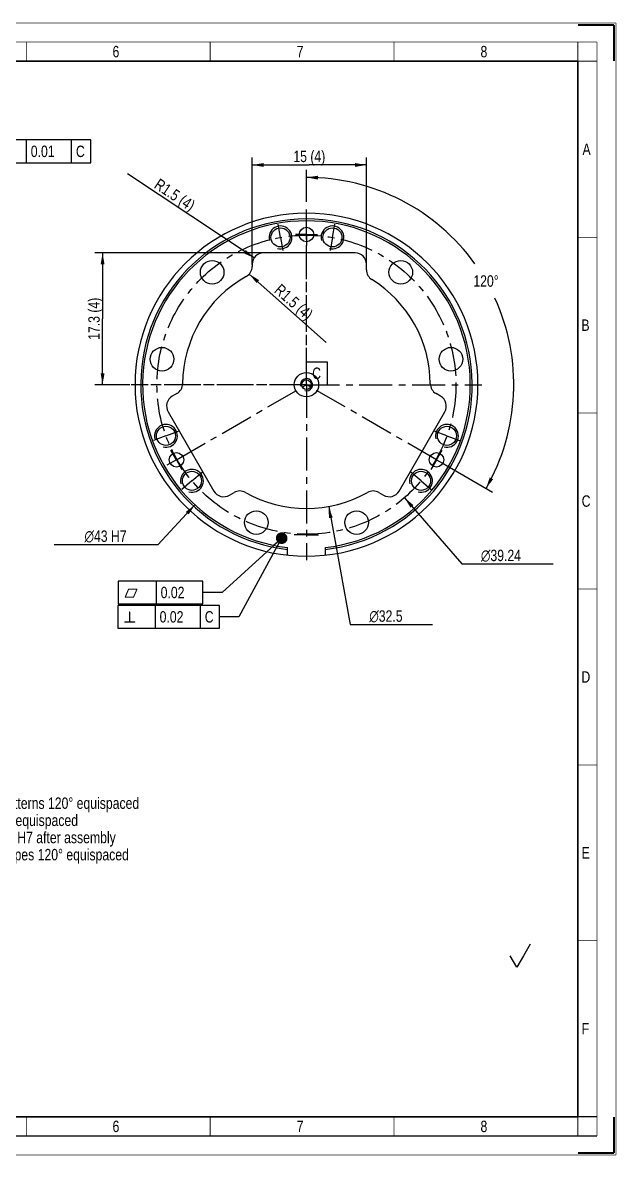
# Model space of a CAD drawing. Header units: millimetres. Extents: x 0 to 420, y 0 to 297.
# Drawn here: x 264.3 to 420.1, y -0.1 to 297.1 of the extents above; entities that cross this region are included whole.
import ezdxf

# ---------------------------------------------------------------- set-up
doc = ezdxf.new("R2010")
doc.units = ezdxf.units.MM
doc.header["$LTSCALE"] = 23.1
doc.linetypes.add('CENTER', pattern=[0.6, 0.375, -0.075, 0.075, -0.075])
doc.layers.get('0').update_dxf_attribs({"linetype": 'CONTINUOUS'})
for name, color, linetype in [('3_ALL_AXES', 7, 'CONTINUOUS'), ('7_ALL_FEATURES', 7, 'CONTINUOUS'), ('AXIS', 7, 'CONTINUOUS'), ('DEFAULT_1', 7, 'CENTER')]:
    doc.layers.add(name, color=color, linetype=linetype)
doc.styles.get("Standard").update_dxf_attribs({"font": 'txt', "width": 0.8})
doc.styles.add('TEXTSTYLE_1', font='gdt', dxfattribs={"width": 0.8})
doc.styles.add('TEXTSTYLE_8', font='txt', dxfattribs={"width": 0.8})
doc.dimstyles.new('DIMSTYLE_1', dxfattribs={"dimtxt": 3, "dimasz": 3, "dimexe": 2, "dimexo": 2, "dimgap": 0.75, "dimtad": 1, "dimdec": 3, "dimlfac": 0.5, "dimdsep": 46, "dimtxsty": 'STANDARD', "dimblk": '_FILLED', "dimblk1": '_FILLED', "dimblk2": '_FILLED', "dimcen": 0.09, "dimadec": 0, "dimazin": 0, "dimtp": 0.2, "dimtm": 0.2, "dimtfac": 1, "dimtdec": 3, "dimtofl": 0, "dimtmove": 0, "dimatfit": 3, "dimldrblk": '_FILLED', "dimfxl": 1, "dimtolj": 1, "dimarcsym": 0})
doc.dimstyles.new('DIMSTYLE_15', dxfattribs={"dimtxt": 3, "dimasz": 3, "dimexe": 2, "dimexo": 2, "dimtad": 1, "dimlfac": 0.5, "dimdsep": 46, "dimtxsty": 'STANDARD', "dimblk": '_FILLED', "dimblk1": '_FILLED', "dimblk2": '_FILLED', "dimcen": 0.09, "dimadec": 0, "dimazin": 0, "dimtp": 0.3, "dimtm": 0.3, "dimtfac": 1, "dimtmove": 0, "dimatfit": 2, "dimldrblk": '_FILLED', "dimfxl": 1, "dimtolj": 1, "dimarcsym": 0})
doc.dimstyles.new('DIMSTYLE_2', dxfattribs={"dimtxt": 3, "dimasz": 3, "dimexe": 2, "dimexo": 2, "dimtad": 1, "dimdec": 3, "dimlfac": 0.5, "dimdsep": 46, "dimtxsty": 'STANDARD', "dimblk": '_FILLED', "dimblk1": '_FILLED', "dimblk2": '_FILLED', "dimcen": 0.09, "dimadec": 0, "dimazin": 0, "dimtp": 0.1, "dimtm": 0.1, "dimtfac": 1, "dimtdec": 3, "dimtofl": 0, "dimtmove": 0, "dimatfit": 3, "dimldrblk": '_FILLED', "dimfxl": 1, "dimtolj": 1, "dimarcsym": 0})
doc.dimstyles.new('DIMSTYLE_7', dxfattribs={"dimtxt": 3, "dimasz": 3, "dimexe": 2, "dimexo": 2, "dimtad": 1, "dimdec": 3, "dimlfac": 0.5, "dimdsep": 46, "dimtxsty": 'STANDARD', "dimblk": '_FILLED', "dimblk1": '_FILLED', "dimblk2": '_FILLED', "dimcen": 0.09, "dimadec": 0, "dimazin": 0, "dimtp": 0.3, "dimtm": 0.3, "dimtfac": 1, "dimtdec": 3, "dimtmove": 0, "dimatfit": 2, "dimldrblk": '_FILLED', "dimfxl": 1, "dimtolj": 1, "dimarcsym": 0})
doc.dimstyles.new('DIMSTYLE_9', dxfattribs={"dimtxt": 3, "dimasz": 3, "dimexe": 2, "dimexo": 2, "dimgap": 1.5, "dimtad": 0, "dimtih": 1, "dimtoh": 1, "dimlfac": 0.5, "dimdsep": 46, "dimtxsty": 'STANDARD', "dimblk": '_FILLED', "dimblk1": '_FILLED', "dimblk2": '_FILLED', "dimcen": 0.09, "dimadec": 0, "dimazin": 0, "dimtp": 0.5, "dimtm": 0.5, "dimtfac": 1, "dimtofl": 0, "dimtmove": 0, "dimatfit": 3, "dimldrblk": '_FILLED', "dimfxl": 1, "dimtolj": 1, "dimarcsym": 0})
doc.dimstyles.get("Standard").update_dxf_attribs({"dimtxt": 3, "dimasz": 3, "dimexe": 2, "dimexo": 2, "dimtad": 1, "dimdsep": 46, "dimtxsty": 'STANDARD', "dimblk": '_FILLED', "dimblk1": '_FILLED', "dimblk2": '_FILLED', "dimcen": 0.09, "dimadec": 0, "dimazin": 0, "dimtol": 1, "dimtp": 0.01, "dimtm": 0.01, "dimtfac": 1, "dimtofl": 0, "dimtmove": 0, "dimatfit": 3, "dimldrblk": '_FILLED', "dimfxl": 1, "dimtolj": 1, "dimarcsym": 0})

# ---------------------------------------------------------------- blocks, each defined once
blk = doc.blocks.new('_FILLED')
at = {"color": 0, "linetype": 'BYBLOCK'}
blk.add_solid([(0, 0), (-1, 0.167), (-1, -0.167)], dxfattribs=at)
blk = doc.blocks.new('*D0')
at = {"color": 2, "linetype": 'CONTINUOUS'}
for p, q in [((328.04, 236.7), (283.26, 236.7)), ((285.26, 236.7), (285.26, 219.4)), ((285.26, 202.1), (285.26, 219.4)), ((292.45, 202.1), (283.26, 202.1))]:
    blk.add_line(p, q, dxfattribs=at)
at = {"color": 2, "linetype": 'CONTINUOUS', "xscale": 3, "yscale": 3, "zscale": 3}
for p, rotation in [((285.26, 236.7), 90), ((285.26, 202.1), 270)]:
    blk.add_blockref('_FILLED', p, dxfattribs=dict(at, rotation=rotation))
at = {"color": 2, "linetype": 'CONTINUOUS', "insert": (281.51, 219.4), "char_height": 3, "width": 19.2, "attachment_point": 2, "rotation": 90, "line_spacing_factor": 0.9}
blk.add_mtext('17.3 (4)', dxfattribs=at)
blk = doc.blocks.new('*D1')
at = {"color": 2, "linetype": 'CONTINUOUS'}
for p, q in [((324.52, 233.6), (324.52, 261.76)), ((354.52, 233.6), (354.52, 261.76)), ((324.52, 259.76), (339.52, 259.76)), ((354.52, 259.76), (339.52, 259.76))]:
    blk.add_line(p, q, dxfattribs=at)
at = {"color": 2, "linetype": 'CONTINUOUS', "xscale": 3, "yscale": 3, "zscale": 3, "rotation": 180}
blk.add_blockref('_FILLED', (324.52, 259.76), dxfattribs=at)
at = {"color": 2, "linetype": 'CONTINUOUS', "xscale": 3, "yscale": 3, "zscale": 3}
blk.add_blockref('_FILLED', (354.52, 259.76), dxfattribs=at)
at = {"color": 2, "linetype": 'CONTINUOUS', "insert": (339.52, 263.51), "char_height": 3, "width": 14.4, "attachment_point": 2, "line_spacing_factor": 0.9}
blk.add_mtext('15 (4)', dxfattribs=at)
blk = doc.blocks.new('*D2')
at = {"color": 2, "linetype": 'CONTINUOUS'}
blk.add_line((325.02, 235.37), (291.81, 257.47), dxfattribs=at)
at = {"color": 2, "linetype": 'CONTINUOUS', "xscale": 3, "yscale": 3, "zscale": 3, "rotation": 326.347360402}
blk.add_blockref('_FILLED', (325.02, 235.37), dxfattribs=at)
at = {"color": 2, "linetype": 'CONTINUOUS', "insert": (309.87, 249.95), "char_height": 3, "width": 19.2, "attachment_point": 3, "rotation": 326.3474, "line_spacing_factor": 0.9}
blk.add_mtext('R1.5 (4)', dxfattribs=at)
blk = doc.blocks.new('*D3')
at = {"color": 2, "linetype": 'CONTINUOUS'}
blk.add_line((323.76, 231.14), (343.98, 213.22), dxfattribs=at)
at = {"color": 2, "linetype": 'CONTINUOUS', "xscale": 3, "yscale": 3, "zscale": 3, "rotation": 138.4488730227}
blk.add_blockref('_FILLED', (323.76, 231.14), dxfattribs=at)
at = {"color": 2, "linetype": 'CONTINUOUS', "insert": (332.1, 228.76), "char_height": 3, "width": 19.2, "attachment_point": 1, "rotation": 318.4489, "line_spacing_factor": 0.9}
blk.add_mtext('R1.5 (4)', dxfattribs=at)
blk = doc.blocks.new('*D15')
at = {"color": 2, "linetype": 'CONTINUOUS'}
for p, q in [((309.51, 170.59), (299.78, 160.11)), ((294.57, 160.11), (272.57, 160.11)), ((299.78, 160.11), (294.57, 160.11))]:
    blk.add_line(p, q, dxfattribs=at)
at = {"color": 2, "linetype": 'CONTINUOUS', "xscale": 3, "yscale": 3, "zscale": 3, "rotation": 47.1219541989}
blk.add_blockref('_FILLED', (309.51, 170.59), dxfattribs=at)
at = {"color": 2, "linetype": 'CONTINUOUS', "insert": (291.57, 163.86), "char_height": 3, "width": 16, "attachment_point": 3, "line_spacing_factor": 0.9, "style": 'TEXTSTYLE_1'}
blk.add_mtext('{\\Fgdt;n}\\Ftxt;43 H7', dxfattribs=at)
blk = doc.blocks.new('*D16')
at = {"color": 2, "linetype": 'CONTINUOUS'}
for p, q in [((344.61, 170.13), (350.26, 139.15)), ((350.26, 139.15), (352.26, 139.15)), ((352.26, 139.15), (371.86, 139.15))]:
    blk.add_line(p, q, dxfattribs=at)
at = {"color": 2, "linetype": 'CONTINUOUS', "xscale": 3, "yscale": 3, "zscale": 3, "rotation": 100.3423812472}
blk.add_blockref('_FILLED', (344.61, 170.13), dxfattribs=at)
at = {"color": 2, "linetype": 'CONTINUOUS', "insert": (355.26, 142.9), "char_height": 3, "width": 13.6, "attachment_point": 1, "line_spacing_factor": 0.9, "style": 'TEXTSTYLE_1'}
blk.add_mtext('{\\Fgdt;n}\\Ftxt;32.5', dxfattribs=at)
blk = doc.blocks.new('*D20')
at = {"color": 2, "linetype": 'CONTINUOUS'}
for p, q in [((338.77, 250.1), (338.77, 258.51)), ((374.63, 181.4), (387.62, 173.9))]:
    blk.add_line(p, q, dxfattribs=at)
for start, end in [(35.6415, 90), (330, 24.6635)]:
    blk.add_arc((338.77, 202.1), 54.41, start, end, dxfattribs=at)
for points in [[(341.79, 256.93), (338.77, 256.51), (341.76, 255.93)], [(386.88, 177.78), (385.89, 174.9), (387.76, 177.3)]]:
    blk.add_solid(points, dxfattribs=at)
at = {"color": 2, "linetype": 'CONTINUOUS', "insert": (385.89, 230.81), "char_height": 3, "width": 9.2, "attachment_point": 2, "line_spacing_factor": 0.9}
blk.add_mtext('120\\Fgdt;{\\Fgdt;~}', dxfattribs=at)
blk = doc.blocks.new('*D31')
at = {"color": 2, "linetype": 'CONTINUOUS'}
for p, q in [((364.48, 172.46), (379.56, 155.06)), ((379.56, 155.06), (381.56, 155.06)), ((381.56, 155.06), (403.56, 155.06))]:
    blk.add_line(p, q, dxfattribs=at)
at = {"color": 2, "linetype": 'CONTINUOUS', "xscale": 3, "yscale": 3, "zscale": 3, "rotation": 130.9302354319}
blk.add_blockref('_FILLED', (364.48, 172.46), dxfattribs=at)
at = {"color": 2, "linetype": 'CONTINUOUS', "insert": (384.56, 158.81), "char_height": 3, "width": 16, "attachment_point": 1, "line_spacing_factor": 0.9, "style": 'TEXTSTYLE_1'}
blk.add_mtext('{\\Fgdt;n}\\Ftxt;39.24', dxfattribs=at)
blk = doc.blocks.new('ROUGHNESS_BL2', base_point=(394.85, 52.27))
at = {"color": 7, "linetype": 'CONTINUOUS'}
for p, q in [((397.45, 55.27), (395.71, 52.26)), ((393.98, 49.27), (392.26, 52.26)), ((395.71, 52.26), (393.98, 49.27))]:
    blk.add_line(p, q, dxfattribs=at)

msp = doc.modelspace()

# ---------------------------------------------------------------- linework, layer by layer
at = {"color": 2, "linetype": 'CONTINUOUS'}
for p, q in [((282.1713, 266.3308), (257.1713, 266.3308)), ((265.2963, 260.3308), (265.2963, 266.3308)), ((277.1463, 260.3308), (277.1463, 266.3308)), ((282.1713, 260.3308), (282.1713, 266.3308)), ((257.1713, 260.3308), (282.1713, 260.3308)), ((311.6048, 150.5887), (289.3798, 150.5887)), ((289.3798, 150.5887), (289.3798, 144.5887)), ((299.3798, 144.5887), (299.3798, 150.5887)), ((311.6048, 144.5887), (311.6048, 150.5887)), ((315.984, 144.1901), (289.234, 144.1901)), ((289.234, 144.1901), (289.234, 138.1901)), ((289.3798, 144.5887), (311.6048, 144.5887)), ((299.109, 138.1901), (299.109, 144.1901)), ((310.959, 138.1901), (310.959, 144.1901)), ((315.984, 138.1901), (315.984, 144.1901)), ((289.234, 138.1901), (315.984, 138.1901))]:
    msp.add_line(p, q, dxfattribs=at)
at = {"color": 7, "linetype": 'CONTINUOUS'}
for p, q in [((351.5179, 236.703), (327.5179, 236.703)), ((324.5179, 233.703), (324.5179, 233.1275)), ((354.5179, 232.2506), (354.5179, 233.703)), ((304.7741, 199.7943), (303.5601, 199.0934)), ((373.9857, 199.0934), (372.7717, 199.7943)), ((302.462, 194.9953), (314.462, 174.2107)), ((363.0838, 174.2107), (375.0838, 194.9953)), ((318.5601, 173.1126), (319.7741, 173.8135)), ((357.7717, 173.8135), (358.9857, 173.1126)), ((5, 5), (415, 5))]:
    msp.add_line(p, q, dxfattribs=at)
for points, const_width in [([(420, 297), (0, 297)], 0.199), ([(419.5, 296.5), (410, 296.5)], 0.5), ([(419.5, 287), (419.5, 296.5)], 0.5), ([(420, 0), (420, 297)], 0.199), ([(415, 292), (5, 292)], 0.199), ([(265.25, 287), (265.25, 292)], 0.199), ([(313.5, 287), (313.5, 292)], 0.199), ([(361.75, 287), (361.75, 292)], 0.199), ([(410, 287), (410, 292)], 0.199), ([(415, 5), (415, 292)], 0.199), ([(410, 287), (24, 287)], 0.499), ([(410, 10), (410, 287)], 0.499), ([(415, 287), (410, 287)], 0.199), ([(415, 240.8), (410, 240.8)], 0.199), ([(415, 194.65), (410, 194.65)], 0.199), ([(415, 148.5), (410, 148.5)], 0.199), ([(415, 102.35), (410, 102.35)], 0.199), ([(415, 56.2), (410, 56.2)], 0.199), ([(24, 10), (410, 10)], 0.499), ([(265.25, 5), (265.25, 10)], 0.199), ([(313.5, 5), (313.5, 10)], 0.199), ([(361.75, 5), (361.75, 10)], 0.199), ([(415, 10.1), (410, 10.1)], 0.199), ([(415, 10), (410, 10)], 0.199), ([(410, 5), (410, 10)], 0.199), ([(419.5, 10), (419.5, 0.5)], 0.5), ([(0, 0), (420, 0)], 0.199), ([(419.5, 0.5), (410, 0.5)], 0.5)]:
    msp.add_lwpolyline(points, dxfattribs=dict(at, const_width=const_width))
msp.add_circle((338.7729, 202.103), 1.25, dxfattribs=at)
at = {"color": 2, "linetype": 'CONTINUOUS'}
for centre, radius in [((331.959, 240.7469), 3), ((345.5869, 240.7469), 3), ((338.7729, 202.103), 1.6), ((301.8994, 188.6822), 3), ((375.6465, 188.6822), 3), ((308.7133, 176.88), 3), ((368.8325, 176.88), 3)]:
    msp.add_arc(centre, radius, 255, 195, dxfattribs=at)
at = {"color": 7, "linetype": 'CONTINUOUS'}
for centre, radius, start, end in [((327.5179, 233.703), 3, 90, 180), ((351.5179, 233.703), 3, 0, 90), ((321.5179, 233.1275), 3, 299.081698, 360), ((357.5179, 232.2506), 3, 180, 238.127671), ((338.7729, 202.103), 32.5, 119.081698, 179.532984), ((338.7729, 202.103), 32.5, 0.467016, 58.127671), ((303.2741, 202.3924), 3, 300, 359.532984), ((374.2717, 202.3924), 3, 180.467016, 240), ((305.0601, 196.4953), 3, 120, 210), ((372.4857, 196.4953), 3, 330, 60), ((317.0601, 175.7107), 3, 210, 300), ((321.2741, 171.2155), 3, 60.467016, 120), ((338.7729, 202.103), 32.5, 240.467016, 299.532984), ((356.2717, 171.2155), 3, 60, 119.532984), ((360.4857, 175.7107), 3, 240, 330)]:
    msp.add_arc(centre, radius, start, end, dxfattribs=at)
at = {"layer": '3_ALL_AXES', "color": 7, "linetype": 'CENTER'}
for p, q in [((338.7729, 244.403), (338.7729, 246.103)), ((338.7729, 241.503), (338.7729, 244.403)), ((338.7729, 241.503), (335.8729, 241.503)), ((338.7729, 241.503), (338.7729, 238.603)), ((338.7729, 241.503), (341.6729, 241.503)), ((338.7729, 203.1032), (338.7729, 238.603)), ((337.7727, 202.103), (294.7729, 202.103)), ((304.6515, 182.403), (339.0312, 202.2521)), ((338.7729, 202.103), (337.7727, 202.103)), ((338.7729, 202.103), (338.7729, 203.1032)), ((338.7729, 202.103), (338.7729, 158.103)), ((338.7729, 202.103), (382.7729, 202.103)), ((372.8943, 182.403), (339.0125, 201.9647)), ((304.6515, 182.403), (303.2015, 184.9145)), ((372.8943, 182.403), (374.3443, 184.9145)), ((304.6515, 182.403), (302.14, 180.953)), ((304.6515, 182.403), (306.1015, 179.8916)), ((372.8943, 182.403), (371.4443, 179.8916)), ((372.8943, 182.403), (375.4058, 180.953)), ((338.7729, 162.703), (335.5729, 162.703)), ((338.7729, 162.703), (341.9729, 162.703))]:
    msp.add_line(p, q, dxfattribs=at)
at = {"layer": '3_ALL_AXES', "color": 7, "linetype": 'CONTINUOUS'}
for centre, radius in [((338.7729, 241.503), 1.9), ((314.0256, 231.5957), 3.1), ((363.5202, 231.5957), 3.1), ((300.8578, 208.7885), 3.1), ((376.688, 208.7885), 3.1), ((304.6515, 182.403), 1.9), ((372.8943, 182.403), 1.9), ((351.9407, 165.9249), 3.1)]:
    msp.add_circle(centre, radius, dxfattribs=at)
msp.add_arc((338.7729, 202.103), 45, 0, 180, dxfattribs=at)
at = {"layer": '7_ALL_FEATURES', "color": 7, "linetype": 'CONTINUOUS'}
for p, q in [((333.7729, 157.3817), (333.7729, 159.3947)), ((343.7729, 157.3817), (343.7729, 159.3947))]:
    msp.add_line(p, q, dxfattribs=at)
for radius, start, end in [(43.5, 276.600311, 263.399689), (43, 276.677405, 263.322595), (45, 180, 360)]:
    msp.add_arc((338.7729, 202.103), radius, start, end, dxfattribs=at)
at = {"layer": 'AXIS', "color": 2, "linetype": 'CENTER'}
for q in [(338.7729, 248.103), (292.7729, 202.103), (338.7729, 156.103), (384.7729, 202.103)]:
    msp.add_line((338.7729, 202.103), q, dxfattribs=at)
at = {"layer": 'AXIS', "color": 7, "linetype": 'CENTER'}
for p, q in [((331.959, 240.7469), (331.3512, 244.1937)), ((345.5869, 240.7469), (346.1946, 244.1937)), ((331.959, 240.7469), (332.5667, 237.3001)), ((345.5869, 240.7469), (344.9791, 237.3001)), ((301.8994, 188.6822), (298.6105, 187.4851)), ((301.8994, 188.6822), (305.1883, 189.8792)), ((375.6465, 188.6822), (372.3575, 189.8792)), ((375.6465, 188.6822), (378.9354, 187.4851)), ((308.7133, 176.88), (311.3945, 179.1298)), ((368.8325, 176.88), (366.1513, 179.1298)), ((308.7133, 176.88), (306.0322, 174.6303)), ((368.8325, 176.88), (371.5137, 174.6303))]:
    msp.add_line(p, q, dxfattribs=at)
at = {"layer": 'AXIS', "color": 2, "linetype": 'CONTINUOUS'}
for p, q in [((338.7729, 208.103), (344.1729, 208.103)), ((344.1729, 208.103), (344.1729, 202.103))]:
    msp.add_line(p, q, dxfattribs=at)
at = {"layer": 'AXIS', "color": 7, "linetype": 'CENTER'}
msp.add_circle((338.7729, 202.103), 39.24, dxfattribs=at)
at = {"layer": 'AXIS', "color": 7, "linetype": 'CONTINUOUS'}
for centre, radius in [((331.959, 240.7469), 2.5), ((345.5869, 240.7469), 2.5), ((338.7729, 202.103), 3.2), ((301.8994, 188.6822), 2.5), ((375.6465, 188.6822), 2.5), ((308.7133, 176.88), 2.5), ((368.8325, 176.88), 2.5), ((325.6051, 165.9249), 3.1)]:
    msp.add_circle(centre, radius, dxfattribs=at)
at = {"layer": 'DEFAULT_1', "color": 7, "linetype": 'CENTER'}
for q in [(336.5229, 202.103), (338.7729, 204.353), (338.7729, 199.853), (341.0229, 202.103)]:
    msp.add_line((338.7729, 202.103), q, dxfattribs=at)

# ---------------------------------------------------------------- block references
at = {"color": 2, "linetype": 'CONTINUOUS'}
msp.add_blockref('ROUGHNESS_BL2', (394.8507, 52.2684), dxfattribs=at)

# ---------------------------------------------------------------- texts
at = {"color": 2, "linetype": 'CONTINUOUS', "width": 0.8}
for s, p in [('0.01', (266.4213, 261.8308)), ('C', (278.2713, 261.8308)), ('0.02', (300.5048, 146.0887)), ('0.02', (300.234, 139.6901)), ('C', (312.084, 139.6901))]:
    msp.add_text(s, height=3, dxfattribs=at).set_placement(p)
at = {"color": 2, "linetype": 'CONTINUOUS', "style": 'TEXTSTYLE_1'}
for s, p in [('c', (290.8798, 146.0887)), ('b', (290.734, 139.6901))]:
    msp.add_text(s, height=3, dxfattribs=at).set_placement(p)
at = {"color": 7, "linetype": 'CONTINUOUS', "char_height": 3, "width": 2.4, "attachment_point": 1, "line_spacing_factor": 0.9}
for s, insert in [('6', (287.875, 291)), ('7', (336.1964, 291)), ('8', (384.4464, 291)), ('A', (411.2143, 265.375)), ('B', (410.9286, 219.225)), ('C', (411, 173.075)), ('D', (410.9286, 126.925)), ('E', (411, 80.775)), ('F', (411, 34.625)), ('6', (287.875, 9)), ('7', (336.1964, 9)), ('8', (384.4464, 9))]:
    msp.add_mtext(s, dxfattribs=dict(at, insert=insert))
at = {"color": 2, "linetype": 'CONTINUOUS', "insert": (234.6847, 98.3077), "char_height": 3, "width": 115.125, "attachment_point": 1, "line_spacing_factor": 0.9, "style": 'TEXTSTYLE_8'}
msp.add_mtext('NOTE : \\P(1) N°6 Holes: 3 patterns 120° equispaced\\P(2) N°3 Holes 120° equispaced \\P(3) To be bored \\Fgdt;{\\Fgdt;n}\\Ftxt;2 H7 after assembly\\P(4) Pattern of 3 shapes 120° equispaced', dxfattribs=at)
at = {"layer": 'AXIS', "color": 2, "linetype": 'CONTINUOUS', "insert": (340.2729, 206.603), "char_height": 3, "width": 2.4, "attachment_point": 1, "line_spacing_factor": 0.9}
msp.add_mtext('C', dxfattribs=at)

# ---------------------------------------------------------------- dimensions: what is measured, and where the dimension line sits
at = {"color": 2, "linetype": 'CONTINUOUS'}
dim = msp.add_linear_dim(base=(354.5179, 259.7603), p1=(324.5179, 231.603), p2=(354.5179, 231.603), text='<> (4)', dimstyle='DIMSTYLE_1', dxfattribs=at)
dim.commit()
dim.dimension.update_dxf_attribs({"geometry": '*D1', "text_midpoint": (339.5179, 259.7603), "dimtype": 160})
for center, mpoint, picture, middle in [((327.5179, 233.703), (325.0207, 235.3655), '*D2', (301.0512, 254.0255)), ((321.5179, 233.1275), (323.763, 231.1376), '*D3', (338.2903, 221.2684))]:
    dim = msp.add_radius_dim(center=center, mpoint=mpoint, text='R<> (4)', dimstyle='DIMSTYLE_2', override={"dimpost": '<>'}, dxfattribs=at)
    dim.commit()
    dim.dimension.update_dxf_attribs({"geometry": picture, "text_midpoint": middle, "dimtype": 164})
dim = msp.add_angular_dim_2l(base=(385.89, 229.3061), line1=((372.4231, 182.6751), (372.8943, 182.403)), line2=((338.7729, 247.559), (338.7729, 248.103)), dimstyle='DIMSTYLE_9', dxfattribs=at)
dim.commit()
dim.dimension.update_dxf_attribs({"geometry": '*D20', "text_midpoint": (385.89, 229.3061), "dimtype": 162})
dim = msp.add_linear_dim(base=(285.2643, 202.103), p1=(330.0379, 236.703), p2=(294.4529, 202.103), angle=270, text='<> (4)', dimstyle='DIMSTYLE_1', dxfattribs=at)
dim.commit()
dim.dimension.update_dxf_attribs({"geometry": '*D0', "text_midpoint": (285.2643, 219.403), "dimtype": 160})
for p1, p2, text, dimstyle, picture, middle in [((309.514, 170.5925), (368.0318, 233.6136), '%%c<> H7', 'DIMSTYLE_7', '*D15', (283.5651, 162.3554)), ((344.6076, 170.1311), (332.9382, 234.075), '%%c<>', 'DIMSTYLE_7', '*D16', (362.0617, 141.3989)), ((364.4806, 172.4569), (313.0652, 231.7492), '%%c<>', 'DIMSTYLE_15', '*D31', (392.5626, 157.3143))]:
    dim = msp.add_diameter_dim_2p(p1=p1, p2=p2, text=text, dimstyle=dimstyle, override={"dimtih": 1, "dimtoh": 1, "dimpost": '<>'}, dxfattribs=at)
    dim.commit()
    dim.dimension.update_dxf_attribs({"geometry": picture, "text_midpoint": middle, "dimtype": 163})

# ---------------------------------------------------------------- leaders
for points in [[(332.2925, 161.8095), (316.6048, 147.5887), (311.6048, 147.5887)], [(332.2381, 161.864), (320.984, 141.1901), (315.984, 141.1901)]]:
    msp.add_leader(points, dimstyle='STANDARD', override={"dimtad": 0, "dimldrblk": 'DOT'}, dxfattribs=at)

doc.saveas('drawing.dxf')
